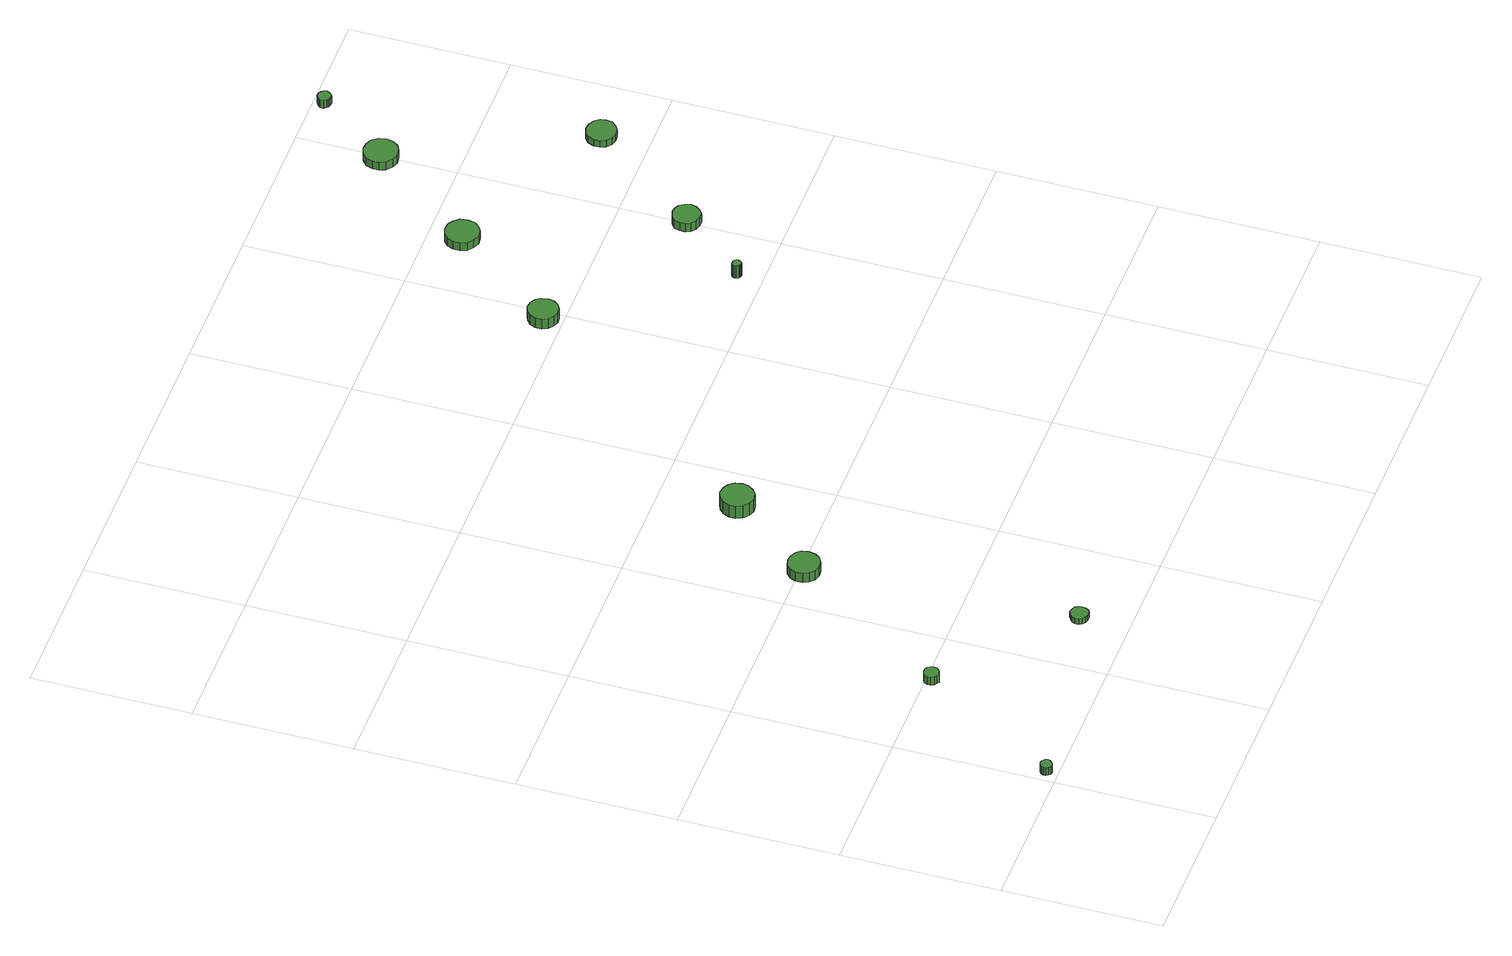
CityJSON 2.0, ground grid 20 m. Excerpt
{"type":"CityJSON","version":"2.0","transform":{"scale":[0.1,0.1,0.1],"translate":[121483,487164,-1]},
"CityObjects":{
"tree1":{"type":"SolitaryVegetationObject","attributes":{"function":"something"},"geometry":[{"type":"MultiSurface","lod":"1","boundaries":[[[0,1,2,3,4,5,6,7,8,9,10,11,12,13,14]],[[15,16,17,18,19,20,21,22,23,24,25,26,27,28,29]],[[0,29,28,1]],[[1,28,27,2]],[[2,27,26,3]],[[3,26,25,4]],[[4,25,24,5]],[[5,24,23,6]],[[6,23,22,7]],[[7,22,21,8]],[[8,21,20,9]],[[9,20,19,10]],[[10,19,18,11]],[[11,18,17,12]],[[12,17,16,13]],[[13,16,15,14]],[[14,15,29,0]]]}]},
"tree2":{"type":"SolitaryVegetationObject","attributes":{"function":"something"},"geometry":[{"type":"MultiSurface","lod":"1","boundaries":[[[30,31,32,33,34,35,36,37,38,39,40,41,42,43,44]],[[45,46,47,48,49,50,51,52,53,54,55,56,57,58,59]],[[30,59,58,31]],[[31,58,57,32]],[[32,57,56,33]],[[33,56,55,34]],[[34,55,54,35]],[[35,54,53,36]],[[36,53,52,37]],[[37,52,51,38]],[[38,51,50,39]],[[39,50,49,40]],[[40,49,48,41]],[[41,48,47,42]],[[42,47,46,43]],[[43,46,45,44]],[[44,45,59,30]]]}]},
"tree3":{"type":"SolitaryVegetationObject","attributes":{"function":"something"},"geometry":[{"type":"MultiSurface","lod":"1","boundaries":[[[60,61,62,63,64,65,66,67,68,69,70,71,72,73,74]],[[75,76,77,78,79,80,81,82,83,84,85,86,87,88,89]],[[60,89,88,61]],[[61,88,87,62]],[[62,87,86,63]],[[63,86,85,64]],[[64,85,84,65]],[[65,84,83,66]],[[66,83,82,67]],[[67,82,81,68]],[[68,81,80,69]],[[69,80,79,70]],[[70,79,78,71]],[[71,78,77,72]],[[72,77,76,73]],[[73,76,75,74]],[[74,75,89,60]]]}]},
"tree4":{"type":"SolitaryVegetationObject","attributes":{"function":"something"},"geometry":[{"type":"MultiSurface","lod":"1","boundaries":[[[90,91,92,93,94,95,96,97,98,99,100,101,102,103,104]],[[105,106,107,108,109,110,111,112,113,114,115,116,117,118,119]],[[90,119,118,91]],[[91,118,117,92]],[[92,117,116,93]],[[93,116,115,94]],[[94,115,114,95]],[[95,114,113,96]],[[96,113,112,97]],[[97,112,111,98]],[[98,111,110,99]],[[99,110,109,100]],[[100,109,108,101]],[[101,108,107,102]],[[102,107,106,103]],[[103,106,105,104]],[[104,105,119,90]]]}]},
"tree5":{"type":"SolitaryVegetationObject","attributes":{"function":"something"},"geometry":[{"type":"MultiSurface","lod":"1","boundaries":[[[120,121,122,123,124,125,126,127,128,129,130,131,132,133,134]],[[135,136,137,138,139,140,141,142,143,144,145,146,147,148,149]],[[120,149,148,121]],[[121,148,147,122]],[[122,147,146,123]],[[123,146,145,124]],[[124,145,144,125]],[[125,144,143,126]],[[126,143,142,127]],[[127,142,141,128]],[[128,141,140,129]],[[129,140,139,130]],[[130,139,138,131]],[[131,138,137,132]],[[132,137,136,133]],[[133,136,135,134]],[[134,135,149,120]]]}]},
"tree6":{"type":"SolitaryVegetationObject","attributes":{"function":"something"},"geometry":[{"type":"MultiSurface","lod":"1","boundaries":[[[150,151,152,153,154,155,156,157,158,159,160,161,162,163,164]],[[165,166,167,168,169,170,171,172,173,174,175,176,177,178,179]],[[150,179,178,151]],[[151,178,177,152]],[[152,177,176,153]],[[153,176,175,154]],[[154,175,174,155]],[[155,174,173,156]],[[156,173,172,157]],[[157,172,171,158]],[[158,171,170,159]],[[159,170,169,160]],[[160,169,168,161]],[[161,168,167,162]],[[162,167,166,163]],[[163,166,165,164]],[[164,165,179,150]]]}]},
"tree7":{"type":"SolitaryVegetationObject","attributes":{"function":"something"},"geometry":[{"type":"MultiSurface","lod":"1","boundaries":[[[180,181,182,183,184,185,186,187,188,189,190,191,192,193,194]],[[195,196,197,198,199,200,201,202,203,204,205,206,207,208,209]],[[180,209,208,181]],[[181,208,207,182]],[[182,207,206,183]],[[183,206,205,184]],[[184,205,204,185]],[[185,204,203,186]],[[186,203,202,187]],[[187,202,201,188]],[[188,201,200,189]],[[189,200,199,190]],[[190,199,198,191]],[[191,198,197,192]],[[192,197,196,193]],[[193,196,195,194]],[[194,195,209,180]]]}]},
"tree8":{"type":"SolitaryVegetationObject","attributes":{"function":"something"},"geometry":[{"type":"MultiSurface","lod":"1","boundaries":[[[210,211,212,213,214,215,216,217,218,219,220,221,222,223,224]],[[225,226,227,228,229,230,231,232,233,234,235,236,237,238,239]],[[210,239,238,211]],[[211,238,237,212]],[[212,237,236,213]],[[213,236,235,214]],[[214,235,234,215]],[[215,234,233,216]],[[216,233,232,217]],[[217,232,231,218]],[[218,231,230,219]],[[219,230,229,220]],[[220,229,228,221]],[[221,228,227,222]],[[222,227,226,223]],[[223,226,225,224]],[[224,225,239,210]]]}]},
"tree9":{"type":"SolitaryVegetationObject","attributes":{"function":"something"},"geometry":[{"type":"MultiSurface","lod":"1","boundaries":[[[240,241,242,243,244,245,246,247,248,249,250,251,252,253,254]],[[255,256,257,258,259,260,261,262,263,264,265,266,267,268,269]],[[240,269,268,241]],[[241,268,267,242]],[[242,267,266,243]],[[243,266,265,244]],[[244,265,264,245]],[[245,264,263,246]],[[246,263,262,247]],[[247,262,261,248]],[[248,261,260,249]],[[249,260,259,250]],[[250,259,258,251]],[[251,258,257,252]],[[252,257,256,253]],[[253,256,255,254]],[[254,255,269,240]]]}]},
"tree10":{"type":"SolitaryVegetationObject","attributes":{"function":"something"},"geometry":[{"type":"MultiSurface","lod":"1","boundaries":[[[270,271,272,273,274,275,276,277,278,279,280,281,282,283,284]],[[285,286,287,288,289,290,291,292,293,294,295,296,297,298,299]],[[270,299,298,271]],[[271,298,297,272]],[[272,297,296,273]],[[273,296,295,274]],[[274,295,294,275]],[[275,294,293,276]],[[276,293,292,277]],[[277,292,291,278]],[[278,291,290,279]],[[279,290,289,280]],[[280,289,288,281]],[[281,288,287,282]],[[282,287,286,283]],[[283,286,285,284]],[[284,285,299,270]]]}]},
"tree11":{"type":"SolitaryVegetationObject","attributes":{"function":"something"},"geometry":[{"type":"MultiSurface","lod":"1","boundaries":[[[300,301,302,303,304,305,306,307,308,309,310,311,312,313,314]],[[315,316,317,318,319,320,321,322,323,324,325,326,327,328,329]],[[300,329,328,301]],[[301,328,327,302]],[[302,327,326,303]],[[303,326,325,304]],[[304,325,324,305]],[[305,324,323,306]],[[306,323,322,307]],[[307,322,321,308]],[[308,321,320,309]],[[309,320,319,310]],[[310,319,318,311]],[[311,318,317,312]],[[312,317,316,313]],[[313,316,315,314]],[[314,315,329,300]]]}]},
"tree12":{"type":"SolitaryVegetationObject","attributes":{"function":"something"},"geometry":[{"type":"MultiSurface","lod":"1","boundaries":[[[330,331,332,333,334,335,336,337,338,339,340,341,342,343,344]],[[345,346,347,348,349,350,351,352,353,354,355,356,357,358,359]],[[330,359,358,331]],[[331,358,357,332]],[[332,357,356,333]],[[333,356,355,334]],[[334,355,354,335]],[[335,354,353,336]],[[336,353,352,337]],[[337,352,351,338]],[[338,351,350,339]],[[339,350,349,340]],[[340,349,348,341]],[[341,348,347,342]],[[342,347,346,343]],[[343,346,345,344]],[[344,345,359,330]]]}]}
},
"vertices":[
[24,16,18],[23,19,18],[21,21,18],[19,22,18],[16,23,18],[13,22,18],[11,20,18],[9,17,18],[9,14,18],[11,11,18],[13,9,18],[16,8,18],[19,9,18],[21,10,18],[23,13,18],[23,13,6],[21,10,6],[19,9,6],[16,8,6],[13,9,6],[11,11,6],[9,14,6],[9,17,6],[11,20,6],[13,22,6],[16,23,6],[19,22,6],[21,21,6],[23,19,6],[24,16,6],
[137,194,18],[136,198,18],[134,201,18],[130,203,18],[126,203,18],[123,202,18],[120,200,18],[118,196,18],[118,192,18],[120,188,18],[123,186,18],[126,184,18],[130,185,18],[134,187,18],[136,190,18],[136,190,6],[134,187,6],[130,185,6],[126,184,6],[123,186,6],[120,188,6],[118,192,6],[118,196,6],[120,200,6],[123,202,6],[126,203,6],[130,203,6],[134,201,6],[136,198,6],[137,194,6],
[296,63,14],[295,67,14],[293,71,14],[289,73,14],[284,74,14],[280,72,14],[276,69,14],[274,65,14],[274,60,14],[276,56,14],[280,53,14],[284,52,14],[289,52,14],[293,54,14],[295,58,14],[295,58,6],[293,54,6],[289,52,6],[284,52,6],[280,53,6],[276,56,6],[274,60,6],[274,65,6],[276,69,6],[280,72,6],[284,74,6],[289,73,6],[293,71,6],[295,67,6],[296,63,6],
[282,396,20],[280,404,20],[276,410,20],[268,414,20],[260,415,20],[252,413,20],[246,407,20],[243,400,20],[243,391,20],[246,384,20],[252,378,20],[260,376,20],[268,377,20],[276,381,20],[280,387,20],[280,387,6],[276,381,6],[268,377,6],[260,376,6],[252,378,6],[246,384,6],[243,391,6],[243,400,6],[246,407,6],[252,413,6],[260,415,6],[268,414,6],[276,410,6],[280,404,6],[282,396,6],
[366,505,25],[364,514,25],[359,521,25],[352,525,25],[343,526,25],[335,523,25],[329,517,25],[325,509,25],[325,501,25],[329,493,25],[335,487,25],[343,484,25],[352,485,25],[359,490,25],[364,497,25],[364,497,6],[359,490,6],[352,485,6],[343,484,6],[335,487,6],[329,493,6],[325,501,6],[325,509,6],[329,517,6],[335,523,6],[343,526,6],[352,525,6],[359,521,6],[364,514,6],[366,505,6],
[608,825,21],[606,833,21],[602,839,21],[595,843,21],[587,844,21],[580,841,21],[574,836,21],[571,829,21],[571,821,21],[574,814,21],[580,809,21],[587,806,21],[595,807,21],[602,811,21],[606,817,21],[606,817,6],[602,811,6],[595,807,6],[587,806,6],[580,809,6],[574,814,6],[571,821,6],[571,829,6],[574,836,6],[580,841,6],[587,844,6],[595,843,6],[602,839,6],[606,833,6],[608,825,6],
[738,633,25],[737,635,25],[736,637,25],[734,638,25],[732,638,25],[730,638,25],[728,636,25],[727,634,25],[727,632,25],[728,629,25],[730,628,25],[732,627,25],[734,627,25],[736,629,25],[737,630,25],[737,630,6],[736,629,6],[734,627,6],[732,627,6],[730,628,6],[728,629,6],[727,632,6],[727,634,6],[728,636,6],[730,638,6],[732,638,6],[734,638,6],[736,637,6],[737,635,6],[738,633,6],
[713,959,18],[712,968,18],[706,975,18],[699,979,18],[690,980,18],[682,977,18],[675,971,18],[672,963,18],[672,955,18],[675,947,18],[682,941,18],[690,938,18],[699,939,18],[706,943,18],[712,950,18],[712,950,6],[706,943,6],[699,939,6],[690,938,6],[682,941,6],[675,947,6],[672,955,6],[672,963,6],[675,971,6],[682,977,6],[690,980,6],[699,979,6],[706,975,6],[712,968,6],[713,959,6],
[820,718,19],[818,725,19],[814,731,19],[808,734,19],[801,735,19],[794,733,19],[788,728,19],[786,721,19],[786,714,19],[788,708,19],[794,703,19],[801,701,19],[808,701,19],[814,705,19],[818,711,19],[818,711,6],[814,705,6],[808,701,6],[801,701,6],[794,703,6],[788,708,6],[786,714,6],[786,721,6],[788,728,6],[794,733,6],[801,735,6],[808,734,6],[814,731,6],[818,725,6],[820,718,6],
[819,1094,18],[817,1103,18],[812,1110,18],[804,1114,18],[795,1115,18],[787,1112,18],[780,1106,18],[777,1098,18],[777,1090,18],[780,1082,18],[787,1076,18],[795,1073,18],[804,1074,18],[812,1078,18],[817,1085,18],[817,1085,6],[812,1078,6],[804,1074,6],[795,1073,6],[787,1076,6],[780,1082,6],[777,1090,6],[777,1098,6],[780,1106,6],[787,1112,6],[795,1115,6],[804,1114,6],[812,1110,6],[817,1103,6],[819,1094,6],
[933,860,16],[932,867,16],[927,873,16],[920,877,16],[912,878,16],[905,876,16],[899,871,16],[896,863,16],[896,856,16],[899,849,16],[905,843,16],[912,841,16],[920,842,16],[927,846,16],[932,852,16],[932,852,6],[927,846,6],[920,842,6],[912,841,6],[905,843,6],[899,849,6],[896,856,6],[896,863,6],[899,871,6],[905,876,6],[912,878,6],[920,877,6],[927,873,6],[932,867,6],[933,860,6],
[877,1187,18],[876,1190,18],[874,1193,18],[871,1195,18],[867,1195,18],[864,1194,18],[862,1192,18],[860,1189,18],[860,1185,18],[862,1182,18],[864,1180,18],[867,1179,18],[871,1179,18],[874,1181,18],[876,1184,18],[876,1184,6],[874,1181,6],[871,1179,6],[867,1179,6],[864,1180,6],[862,1182,6],[860,1185,6],[860,1189,6],[862,1192,6],[864,1194,6],[867,1195,6],[871,1195,6],[874,1193,6],[876,1190,6],[877,1187,6]
]}
